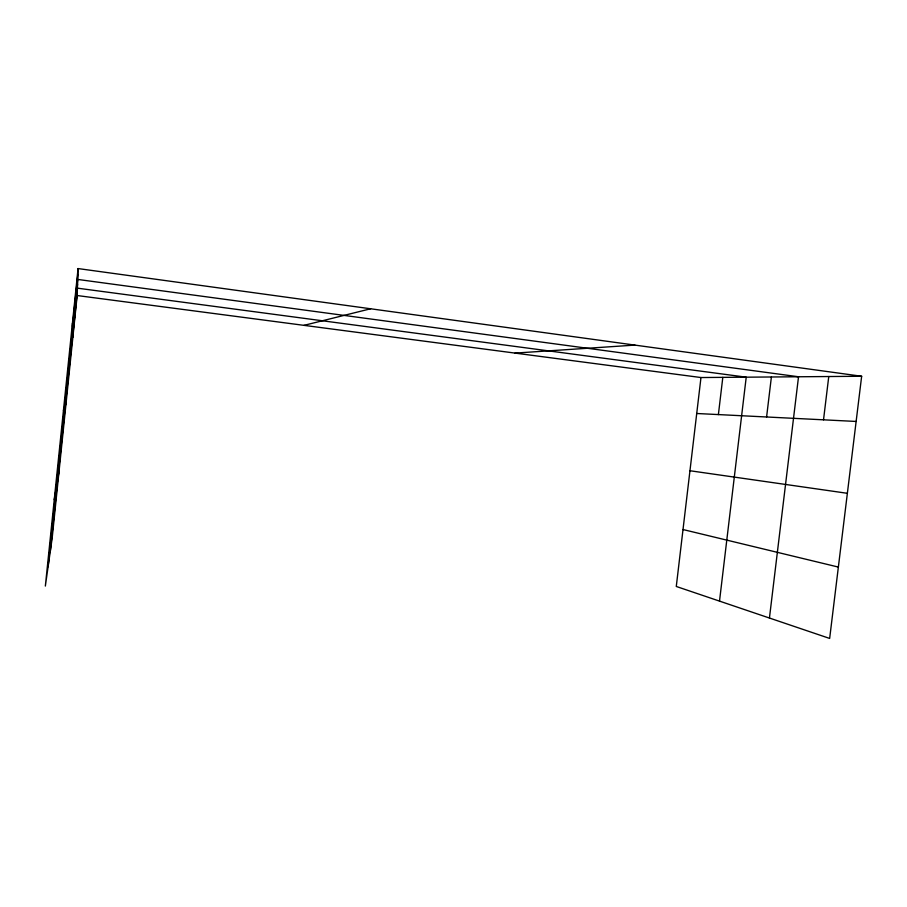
<?xml version="1.0" encoding="UTF-8"?>
<svg xmlns="http://www.w3.org/2000/svg" width="907" height="907" viewBox="0 0 907 907"><rect width="100%" height="100%" fill="white"/><g stroke="black" fill="none" stroke-linecap="round" stroke-linejoin="round"><path stroke-width="1.36" d="M78.059 268.563L45.35 586.069L52.164 538.157L77.174 295.535L78.059 268.563L861.65 376.269L829.656 638.437L676.282 586.466L700.975 377.539L861.65 376.269M72.515 326.293L77.877 274.277M48.094 566.784L77.707 279.435L798.523 376.768L769.442 618.03M72.673 331.338L77.56 283.993M50.304 551.263L77.424 288.165L746.223 377.187L719.512 601.114M72.809 335.488L77.288 291.997M718.389 414.59L722.811 377.369M766.596 416.982L771.392 376.983M823.522 419.828L828.76 376.53M54.25 499.734L58.978 472.094M63.445 410.406L66.018 403.819M303.992 325.352L370.612 308.777M515.051 353.095L634.911 345.102M696.723 413.501L856.14 421.449M77.174 295.535L700.975 377.539M689.966 470.744L847.365 493.306M683.005 529.541L838.363 567.079M72.424 323.334L72.866 337.325"/></g></svg>
